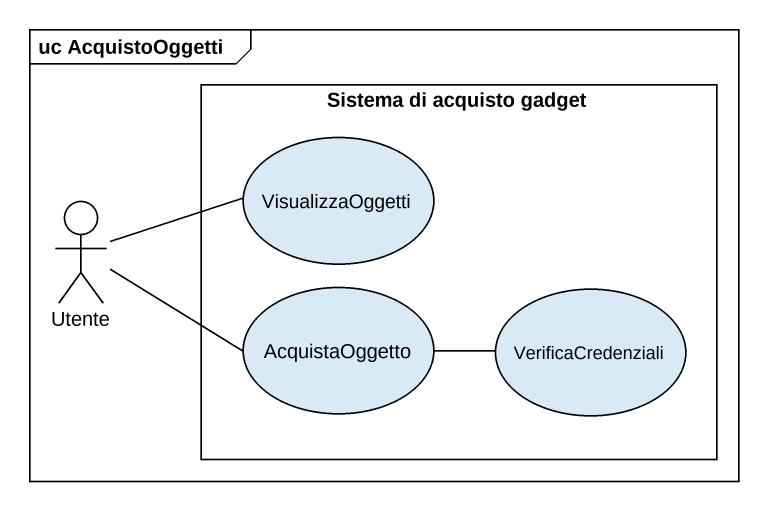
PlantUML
@startuml
mainframe uc AcquistoOggetti
rectangle "Sistema di acquisto gadget" as Sistema_di_acquisto_gadget {
  usecase VisualizzaOggetti
  usecase AcquistaOggetto
  usecase VerificaCredenziali
}
actor Utente
Utente -right- VisualizzaOggetti
Utente -right- AcquistaOggetto
AcquistaOggetto -right- VerificaCredenziali
@enduml
